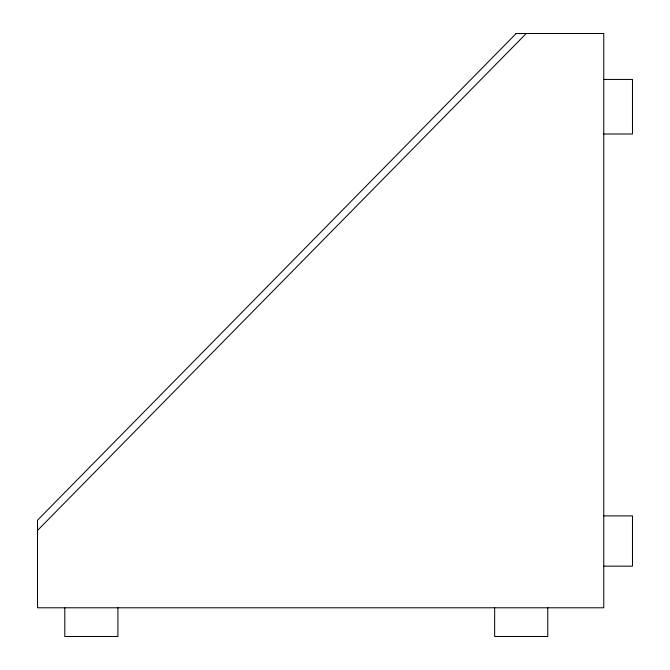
<?xml version="1.0" encoding="UTF-8"?>
<svg xmlns="http://www.w3.org/2000/svg" width="670" height="670" viewBox="0 0 670 670"><rect width="100%" height="100%" fill="white"/><g stroke="black" fill="none" stroke-linecap="round" stroke-linejoin="round"><path stroke-width="1" d="M37.52 530.439L526.243 33.5L516.16 33.534M603.762 79.445L632.48 79.445L632.48 134L603.762 134M603.762 515.9L632.48 515.9L632.48 566.15L603.762 566.15M547.775 607.782L547.775 636.5L494.653 636.5L494.653 607.782M117.92 607.782L117.92 636.5L64.797 636.5L64.797 607.782M516.185 33.5L37.52 520.205L37.52 607.782L603.762 607.782L603.762 33.5L516.185 33.5"/></g></svg>
